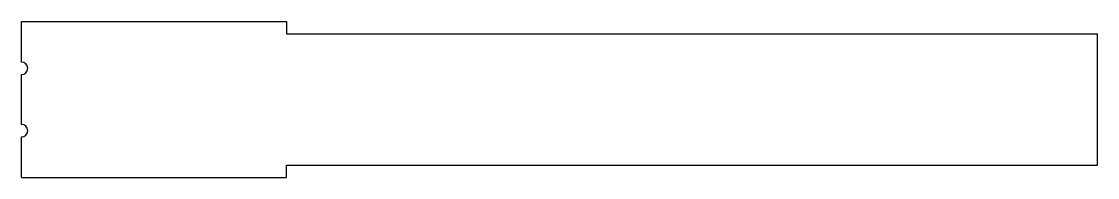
# Model space of a CAD drawing. Header units: millimetres. Extents: x 1750 to 2095, y 900 to 950.
import ezdxf

# ---------------------------------------------------------------- set-up
doc = ezdxf.new("R2010")
doc.units = ezdxf.units.MM

msp = doc.modelspace()

# ---------------------------------------------------------------- linework, layer by layer
for p, q in [((1750, 950), (1835, 950)), ((1750, 937), (1750, 950)), ((1835, 950), (1835, 946)), ((1835, 946), (2095, 946)), ((2095, 904), (2095, 946)), ((1750, 917), (1750, 933)), ((1750, 900), (1750, 913)), ((1835, 900), (1835, 904)), ((1835, 904), (2095, 904)), ((1750, 900), (1835, 900))]:
    msp.add_line(p, q)
for centre in [(1750, 935), (1750, 915)]:
    msp.add_arc(centre, 2, 270, 90)

doc.saveas('drawing.dxf')
